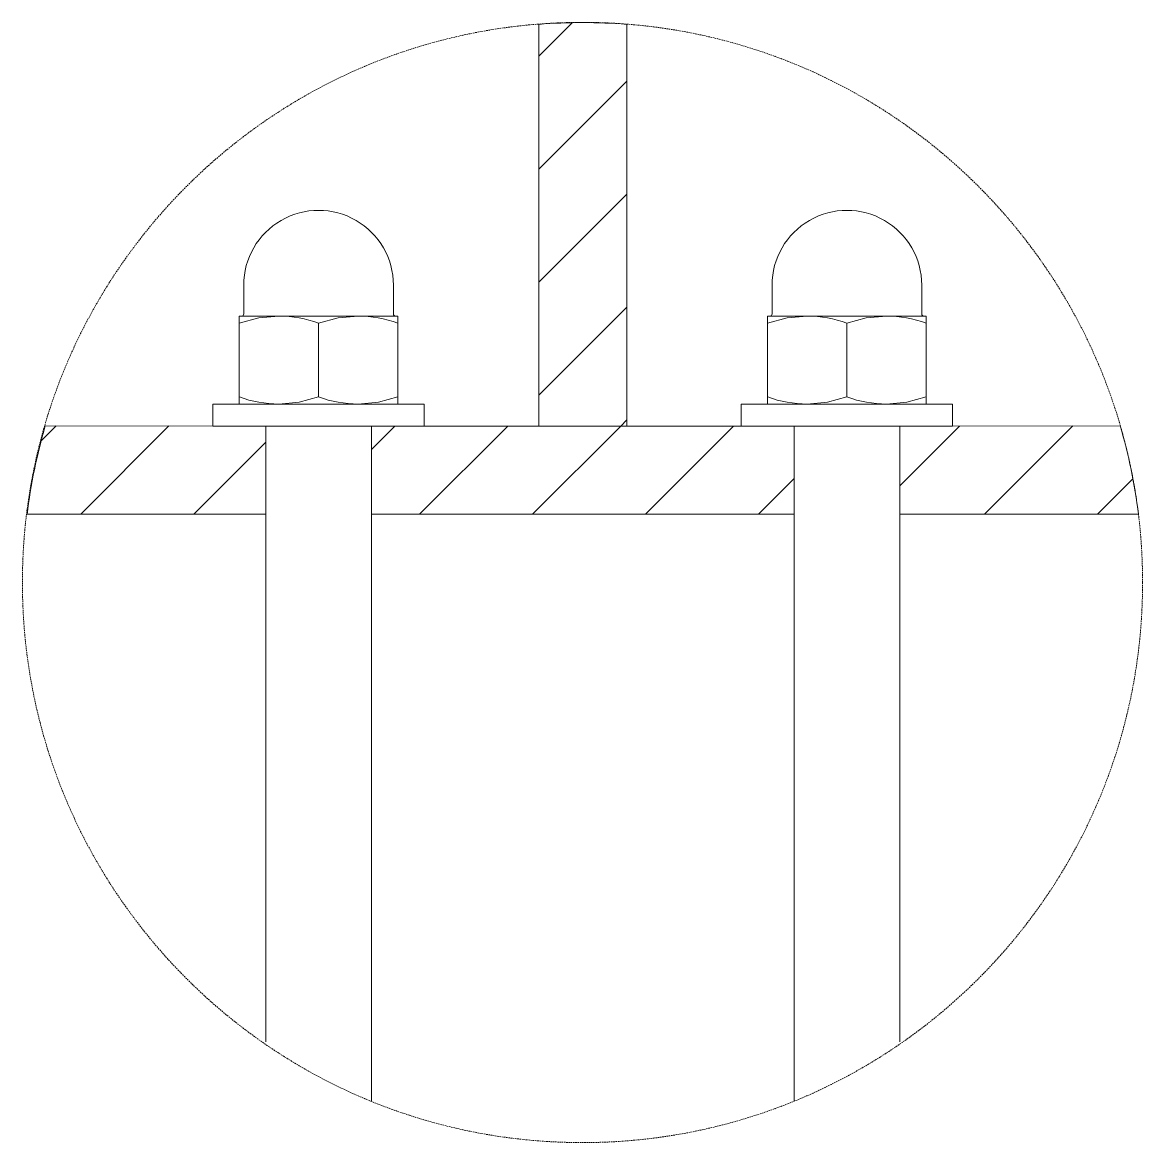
# Model space of a CAD drawing. Header units: millimetres. Extents: x -536 to 6037, y -221 to 4845.
# Drawn here: x 2372 to 3326, y 114 to 1068 of the extents above; entities that cross this region are included whole.
import ezdxf

# ---------------------------------------------------------------- set-up
doc = ezdxf.new("R2010")
doc.units = ezdxf.units.MM
doc.linetypes.add('HIDDEN', pattern=[1.905, 1.27, -0.635])
doc.layers.add('ZANO_R', color=7, linetype='Continuous', lineweight=0)
doc.layers.add('ZANO_R_przerywana', color=7, linetype='HIDDEN', lineweight=0)

msp = doc.modelspace()

# ---------------------------------------------------------------- linework, layer by layer
at = {"layer": 'ZANO_R'}
for p, q in [((2811.34, 1039.11), (2839.82, 1067.59)), ((2811.34, 1066.19), (2811.34, 724.05)), ((2886.34, 1066.19), (2886.34, 724.05)), ((2811.34, 942.89), (2886.34, 1017.89)), ((2811.34, 846.67), (2886.34, 921.67)), ((2560.09, 844.05), (2560.09, 819.67)), ((2687.59, 819.67), (2687.59, 844.05)), ((3010.09, 844.05), (3010.09, 819.67)), ((3137.59, 819.67), (3137.59, 844.05)), ((2811.34, 750.46), (2886.34, 825.46)), ((2556.34, 811.77), (2556.34, 817.8)), ((2590.09, 817.8), (2556.34, 817.8)), ((2556.34, 811.77), (2572.88, 816.14)), ((2556.34, 811.77), (2556.34, 748.82)), ((2572.88, 816.14), (2590.09, 817.8)), ((2657.59, 817.8), (2590.09, 817.8)), ((2623.84, 811.77), (2640.38, 816.14)), ((2623.84, 811.77), (2623.84, 748.82)), ((2640.38, 816.14), (2657.59, 817.8)), ((2691.34, 817.8), (2657.59, 817.8)), ((2691.34, 811.77), (2691.34, 817.8)), ((2691.34, 811.77), (2691.34, 748.82)), ((3006.34, 811.77), (3006.34, 817.8)), ((3040.09, 817.8), (3006.34, 817.8)), ((3006.34, 811.77), (3022.88, 816.14)), ((3006.34, 811.77), (3006.34, 748.82)), ((3022.88, 816.14), (3040.09, 817.8)), ((3107.59, 817.8), (3040.09, 817.8)), ((3073.84, 811.77), (3090.38, 816.14)), ((3073.84, 811.77), (3073.84, 748.82)), ((3090.38, 816.14), (3107.59, 817.8)), ((3141.34, 817.8), (3107.59, 817.8)), ((3141.34, 811.77), (3141.34, 817.8)), ((3141.34, 811.77), (3141.34, 748.82)), ((2556.34, 742.8), (2556.34, 748.82)), ((2607.31, 744.45), (2590.09, 742.8)), ((2623.84, 748.82), (2607.31, 744.45)), ((2674.81, 744.45), (2657.59, 742.8)), ((2691.34, 748.82), (2674.81, 744.45)), ((2691.34, 742.8), (2691.34, 748.82)), ((3006.34, 742.8), (3006.34, 748.82)), ((3057.31, 744.45), (3040.09, 742.8)), ((3073.84, 748.82), (3057.31, 744.45)), ((3124.81, 744.45), (3107.59, 742.8)), ((3141.34, 748.82), (3124.81, 744.45)), ((3141.34, 742.8), (3141.34, 748.82)), ((2533.84, 742.8), (2533.84, 724.05)), ((2713.84, 742.8), (2533.84, 742.8)), ((2713.84, 724.05), (2713.84, 742.8)), ((2983.84, 742.8), (2983.84, 724.05)), ((3163.84, 742.8), (2983.84, 742.8)), ((3163.84, 724.05), (3163.84, 742.8)), ((2881.15, 724.05), (2886.34, 729.24)), ((2387.51, 711.49), (2400.22, 724.21)), ((2391.03, 724.21), (2578.84, 724.05)), ((2421.28, 649.05), (2496.35, 724.12)), ((2713.84, 724.05), (2533.84, 724.05)), ((2578.84, 649.05), (2578.84, 724.05)), ((2578.84, 724.05), (2578.84, 211.45)), ((2668.84, 649.05), (2668.84, 724.05)), ((2668.84, 724.05), (3028.84, 724.05)), ((2668.84, 724.05), (2668.84, 149.24)), ((2668.84, 704.17), (2688.71, 724.05)), ((2709.93, 649.05), (2784.93, 724.05)), ((2806.15, 649.05), (2881.15, 724.05)), ((2886.34, 724.05), (2811.34, 724.05)), ((2902.36, 649.05), (2977.36, 724.05)), ((3163.84, 724.05), (2983.84, 724.05)), ((3028.84, 724.05), (3028.84, 649.05)), ((3028.84, 724.05), (3028.84, 149.24)), ((3306.66, 724.21), (3118.84, 724.05)), ((3169.84, 724.09), (3118.84, 673.09)), ((3118.84, 649.05), (3118.84, 724.05)), ((3118.84, 724.05), (3118.84, 199.59)), ((3266.15, 724.18), (3191.02, 649.05)), ((2517.5, 649.05), (2578.84, 710.39)), ((2998.58, 649.05), (3028.84, 679.31)), ((3317.43, 679.24), (3287.23, 649.05)), ((2578.84, 649.05), (2375.56, 649.05)), ((3028.84, 649.05), (2668.84, 649.05)), ((3118.84, 649.05), (3322.13, 649.05)), ((2578.84, 248.75), (2578.84, 199.59))]:
    msp.add_line(p, q, dxfattribs=at)
for centre, radius, start, end in [((2848.84, 590.82), 476.86, 85.48959, 94.51041), ((2623.84, 844.05), 63.75, 359.99973, 180.00027), ((3073.84, 844.05), 63.75, 359.99973, 180.00027), ((2558.22, 819.67), 1.88, 270.00294, 359.99024), ((2589.23, 715.48), 102.32, 70.22696, 89.51677), ((2656.73, 715.48), 102.32, 70.22696, 89.51677), ((2689.47, 819.67), 1.88, 180.00976, 269.99706), ((3008.22, 819.67), 1.88, 270.00294, 359.99024), ((3039.23, 715.48), 102.32, 70.22696, 89.51677), ((3106.73, 715.48), 102.32, 70.22696, 89.51677), ((3139.47, 819.67), 1.88, 180.00977, 269.9834), ((2590.96, 845.11), 102.32, 250.22793, 269.51626), ((2658.46, 845.11), 102.32, 250.22793, 269.51626), ((3040.96, 845.11), 102.32, 250.22793, 269.51626), ((3108.46, 845.11), 102.32, 250.22793, 269.51626), ((2848.63, 590.82), 476.65, 163.74786, 173.01448), ((2848.63, 590.82), 477.06, 7.01107, 16.23796)]:
    msp.add_arc(centre, radius, start, end, dxfattribs=at)
at = {"layer": 'ZANO_R_przerywana', "color": 1}
msp.add_circle((2848.63, 590.82), 477.06, dxfattribs=at)

doc.saveas('drawing.dxf')
